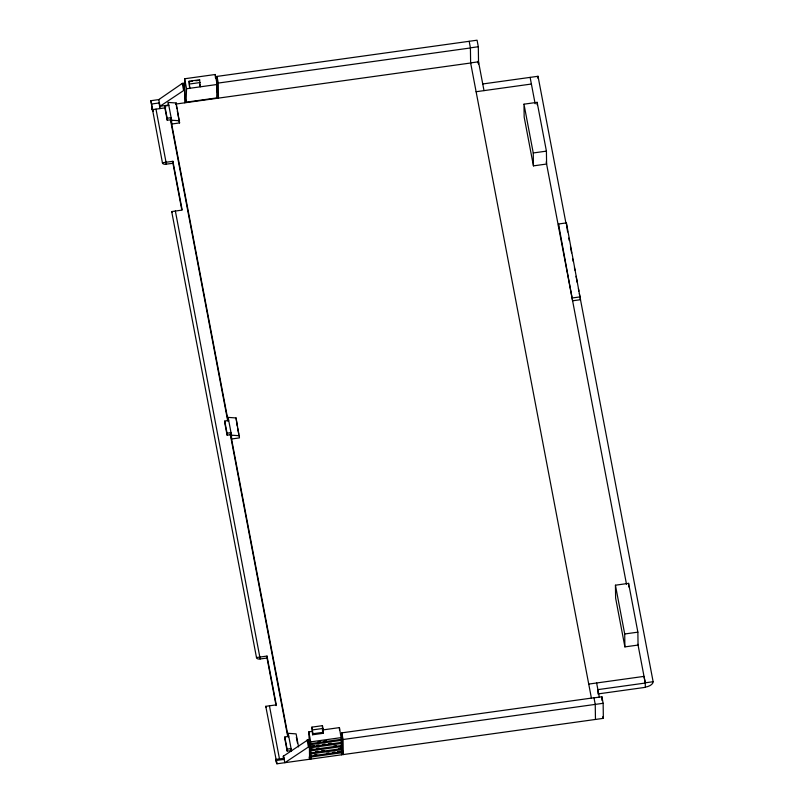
<?xml version="1.0" encoding="UTF-8"?>
<svg xmlns="http://www.w3.org/2000/svg" width="804" height="804" viewBox="0 0 804 804"><rect width="100%" height="100%" fill="white"/><g stroke="black" fill="none" stroke-linecap="round" stroke-linejoin="round"><path stroke-width="1.21" d="M186.066 102.188L186.538 88.741L184.639 78.762L215.241 74.501L217.14 84.48L216.668 97.927L186.066 102.188L184.88 95.967L184.639 78.762M189.101 81.234L189.694 88.299L189.101 81.234L199.633 79.767L200.226 86.832L199.804 84.621M199.352 80.289L199.633 79.767M182.277 83.405L158.77 99.595L160.036 106.249L184.588 89.907L183.322 83.254L182.277 83.405L183.533 90.058M283.581 756.051L308.133 739.7L309.399 746.353L309.58 759.257L309.158 757.036M309.399 746.353L284.837 762.705L283.43 756.072L283.35 758.393L284.063 759.398L276.305 760.473L275.712 759.458L284.385 758.252M167.202 120.128L167.172 118.329L171.121 117.575L171.151 119.866L167.202 120.128L164.88 107.927L164.86 106.128L168.8 105.384M227.08 435.085L227.06 433.286L230.999 432.542L231.029 434.833L227.08 435.085L224.758 422.884L224.738 421.085L228.678 420.341M287.149 751.016L287.118 749.217L291.068 748.474L291.098 750.765L287.149 751.016L284.827 738.816L284.797 737.027L288.747 736.273M159.574 99.485L150.871 100.701L151.494 104.028L159.252 102.942L159.805 108.61L159.765 106.289L168.689 105.053M216.99 76.41L218.256 83.063L218.467 98.118L217.201 91.465L216.99 76.41L477.063 40.2L478.31 46.743L478.561 63.948M189.985 81.596L192.327 81.274M195.834 80.782L198.176 80.46M189.633 83.998L200.156 82.541M478.31 46.743L470.41 47.838L470.641 63.566M218.256 83.063L470.43 47.959L469.174 41.295M186.538 88.741L217.14 84.48M175.523 104.098L470.652 63.003M151.494 104.028L152.167 109.666L165.694 107.786M179.573 122.932L171.684 124.027L171.624 120.218L168.237 102.43L176.166 102.992L179.573 122.932L177.322 111.073M482.742 83.968L538.027 76.279L565.976 223.311M476.109 91.726L531.394 84.028M523.977 104.178L537.142 102.339L546.418 151.132L546.599 164.036L533.444 165.865L524.168 117.072L523.977 104.178L533.253 152.961L533.444 165.865M150.871 100.701L162.418 162.76L172.91 161.302L182.186 210.085L171.694 211.552L256.486 657.531A3.698 1.97 -10.8 0 0 259.24 659.069L267.039 658.054L267.008 656.074L256.486 657.531M162.408 162.76A3.698 1.97 -10.8 0 0 165.172 164.297L172.94 163.282L172.91 161.302M533.253 152.961L546.418 151.132M558.509 223.994L566.408 222.899L580.508 299.701L572.609 300.796L558.509 223.994L558.549 226.869M572.559 297.932L580.458 296.837M615.432 585.201L628.597 583.362L637.873 632.155L638.054 645.059L624.899 646.888L615.623 598.096L615.432 585.201L624.708 633.984L624.899 646.888M624.708 633.984L637.873 632.155M588.729 684.083L644.014 676.385L645.28 683.038L597.895 689.631L597.955 693.932M312.605 734.766L311.912 727.138L322.434 725.67L322.967 728.444L323.319 732.303L312.786 733.771L312.575 732.665L312.605 734.766L323.138 733.298L323.107 731.198L323.319 732.303M599.171 693.762L645.341 687.34L645.24 682.817L653.129 681.712L579.332 293.54M311.912 727.138L312.434 729.911L322.967 728.444M338.745 748.444L341.187 748.102L341.519 751.74L310.917 756.001L310.625 755.469L310.957 759.066L309.771 752.835L308.816 731.881L312.485 731.369M322.273 730.002L339.419 727.62L341.338 739.318L310.736 743.579L310.455 743.047L310.776 746.685L341.378 742.424L341.348 740.363L310.746 744.625M341.8 732.856L343.057 739.509L343.278 754.564L342.012 747.911L341.8 732.856L593.975 697.751L595.241 704.404L595.462 719.449M593.995 697.862L601.894 696.756L603.141 703.299L603.352 718.354L276.938 763.8L265.762 706.324L276.285 704.867L267.008 656.074M310.736 743.579L310.706 741.861L341.318 737.6M317.791 742.032L320.243 741.69M323.911 741.177L326.364 740.836M343.057 739.509L603.141 703.299M311.721 745.981L314.163 745.64M316.615 745.308L319.067 744.966M322.736 744.454L325.188 744.112M328.856 743.599L331.308 743.258M341.398 743.469L341.429 745.529L310.826 749.79L310.796 747.73L341.398 743.469L341.097 741.891L341.378 742.424M341.429 745.529L341.147 744.996L341.469 748.635L310.867 752.896L310.545 749.258L312.987 748.916M316.665 748.413L319.108 748.072M333.801 746.022L336.243 745.68M310.836 750.835L341.439 746.574M315.48 751.69L317.932 751.348M321.6 750.835L324.052 750.494M310.917 756.001L310.887 753.941L341.489 749.68M314.304 754.966L316.746 754.624M326.545 753.258L328.997 752.916M332.665 752.403L335.117 752.062M337.559 751.72L340.012 751.378M310.927 757.046L341.529 752.785L341.238 751.217L341.519 751.74M171.624 120.218L179.543 120.781M228.125 417.387L236.044 417.949L239.461 437.889L231.562 438.994L231.502 435.185L228.125 417.387L228.175 421.195M231.502 435.185L239.421 435.738M288.244 737.137L288.184 733.328L296.113 733.881L298.585 746.926M152.67 110.59L153.262 110.922L151.584 106.6L152.67 110.59L151.584 106.6L152.559 108.409M275.712 759.458L276.214 760.383M341.187 748.102L341.469 748.635M310.776 746.685L310.495 746.152L310.796 747.73M310.545 749.258L310.826 749.79M310.867 752.896L310.585 752.363L310.887 753.941M602.568 716.856L603.352 718.354M283.309 756.082L284.063 759.398M567.614 231.924L566.418 223.854M568.79 238.084L569.262 240.547M570.428 246.717L571.604 252.878M572.77 259.039L573.242 261.501M574.408 267.662L574.88 270.124M576.056 276.285L577.222 282.445M578.398 288.606L578.86 291.078M530.127 77.375L535.142 103.776M546.197 161.926L626.497 584.227M637.914 644.295L645.24 682.817M484.008 90.621L478.531 61.797L470.631 62.893L591.473 698.495M596.628 682.978L599.372 697.4M322.716 731.087L323.138 733.298M308.816 731.881L310.706 741.861M307.078 739.851L308.344 746.504M176.418 106.329L176.87 108.701M237.2 426.03L236.044 417.949M237.652 428.401L238.778 434.331M296.364 737.218L297.49 743.147M288.184 733.328L291.571 751.117M230.567 432.391L231.029 434.833M170.78 119.283L228.095 420.783M230.436 433.065L288.113 736.424M170.468 119.776L227.663 420.633M230.245 434.19L287.681 736.273M164.86 106.128L167.172 118.329M224.738 421.085L227.06 433.286M284.797 737.027L287.118 749.217M172.94 163.282L181.754 209.633M267.039 658.054L276.084 705.631M155.996 109.133L166.096 162.599M175.372 211.04L260.194 659.009M269.44 705.811L279.541 759.288M276.305 760.473L276.938 763.8M275.842 759.961L276.295 762.534M159.252 102.942L159.765 106.289M478.008 61.275L478.3 63.687M215.472 77.968L215.241 74.501M312.434 729.911L312.786 733.771M339.419 727.62L339.529 730.082M628.597 583.362L628.648 586.88M601.894 696.756L601.945 700.384M537.142 102.339L537.172 104.691M341.529 752.785L341.559 754.805M322.434 725.67L322.474 727.821M184.588 89.907L184.779 102.811M183.322 83.254L183.362 85.596M176.166 102.992L176.197 105.143M168.237 102.43L168.287 105.284M166.096 162.247L166.126 164.237M172.197 212.477A3.708 1.97 -10.8 0 1 171.684 211.552M266.265 707.249A3.708 1.97 -10.8 0 1 265.752 706.324M275.993 759.941A3.698 1.97 -10.8 0 1 275.852 759.438M153.413 110.902A3.708 1.97 -10.8 0 1 152.308 109.645M653.129 681.712A8 4.251 -10.8 0 1 645.3 687.118M538.027 76.279A8 4.251 -10.8 0 1 537.444 78.008"/></g></svg>
